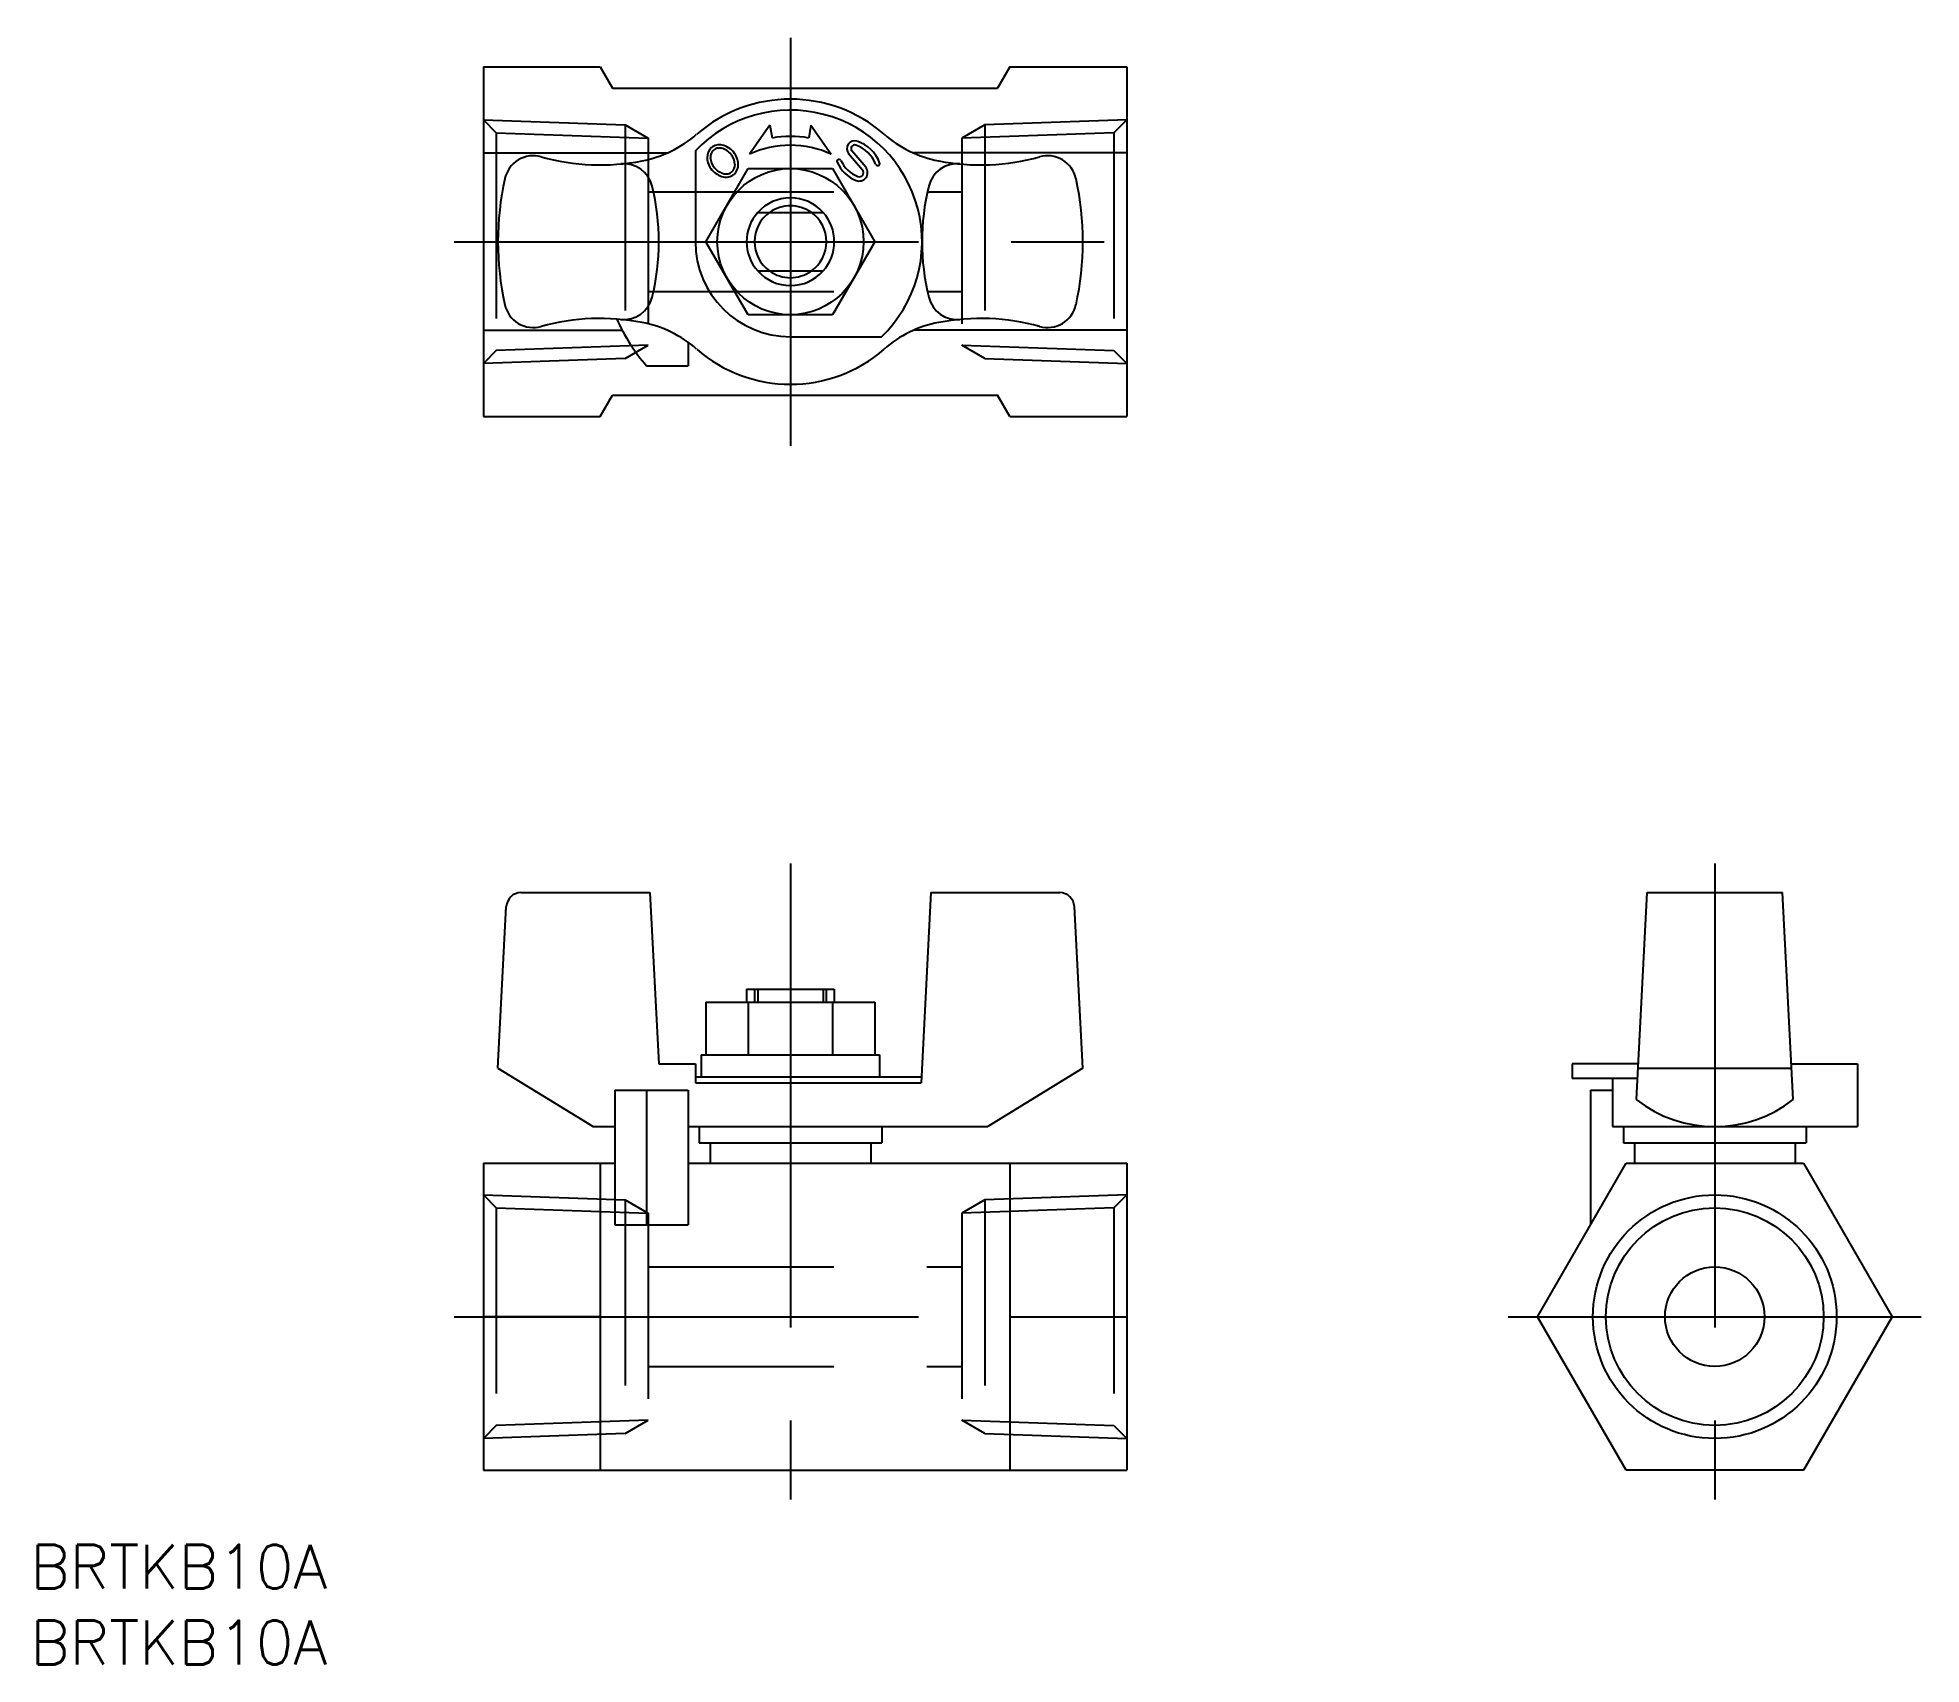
# Model space of a CAD drawing. Extents: x -115 to 14, y -24 to 87.
import ezdxf

# ---------------------------------------------------------------- set-up
doc = ezdxf.new("R2010")
doc.units = 0
doc.linetypes.add('CENTER', pattern=[50.8, 31.75, -6.35, 6.35, -6.35])
doc.linetypes.add('DASHED', pattern=[19.05, 12.7, -6.35])
doc.layers.get('0').update_dxf_attribs({"linetype": 'CONTINUOUS'})
doc.layers.add('CENTER', color=1, linetype='CENTER')
doc.styles.get("Standard").update_dxf_attribs({"font": 'txt.shx', "height": 3, "bigfont": 'bigfont.shx'})

msp = doc.modelspace()

# ---------------------------------------------------------------- linework, layer by layer
at = {"color": 7, "linetype": 'CONTINUOUS'}
for p, q in [((-84.21, 85.47), (-84.21, 61.57)), ((-84.21, 85.47), (-76.21, 85.47)), ((-76.21, 85.47), (-75.38, 84.02)), ((-48.21, 85.47), (-49.05, 84.02)), ((-48.21, 85.47), (-40.21, 85.47)), ((-40.21, 85.47), (-40.21, 61.57)), ((-75.38, 84.02), (-49.05, 84.02)), ((-64.62, 81.5), (-66, 79.51)), ((-64.62, 81.5), (-64.46, 80.62)), ((-61.81, 81.5), (-61.96, 80.62)), ((-61.81, 81.5), (-60.43, 79.51)), ((-84.21, 79.59), (-71.64, 79.59)), ((-69.71, 79.75), (-69.71, 73.52)), ((-58.28, 78.42), (-59.23, 79.54)), ((-58.06, 78.61), (-59.01, 79.73)), ((-40.21, 79.59), (-54.79, 79.59)), ((-68.99, 73.52), (-66.1, 78.52)), ((-66.1, 78.52), (-60.33, 78.52)), ((-60.33, 78.52), (-57.44, 73.52)), ((-65.45, 75.52), (-60.98, 75.52)), ((-66.1, 68.52), (-68.99, 73.52)), ((-57.44, 73.52), (-60.33, 68.52)), ((-65.45, 71.52), (-60.98, 71.52)), ((-60.33, 68.52), (-66.1, 68.52)), ((-84.21, 67.46), (-74.71, 67.46)), ((-63.21, 67.02), (-56.99, 67.02)), ((-40.21, 67.46), (-54.79, 67.46)), ((-70.21, 66.65), (-70.21, 65.02)), ((-73.05, 65.02), (-70.21, 65.02)), ((-76.21, 61.57), (-75.38, 63.02)), ((-75.38, 63.02), (-49.05, 63.02)), ((-48.21, 61.57), (-49.05, 63.02)), ((-84.21, 61.57), (-76.21, 61.57)), ((-48.21, 61.57), (-40.21, 61.57)), ((-81.64, 29), (-72.83, 29)), ((-72.83, 29), (-72.21, 17.3)), ((-53.6, 29), (-54.28, 16)), ((-53.6, 29), (-44.79, 29)), ((-5.36, 14.85), (-4.62, 29)), ((-4.62, 29), (4.62, 29)), ((5.36, 14.85), (4.62, 29)), ((-83.21, 17), (-82.64, 28.05)), ((-43.21, 17), (-43.79, 28.05)), ((-66.21, 22.4), (-60.21, 22.4)), ((-66.21, 22.4), (-66.21, 21.5)), ((-65.45, 22.4), (-65.45, 21.5)), ((-60.98, 22.4), (-60.98, 21.5)), ((-60.21, 22.4), (-60.21, 21.5)), ((-68.99, 21.5), (-57.44, 21.5)), ((-68.99, 21.5), (-68.99, 17.9)), ((-66.1, 21.5), (-66.1, 17.9)), ((-60.33, 21.5), (-60.33, 17.9)), ((-57.44, 21.5), (-57.44, 17.9)), ((-83.21, 17), (-76.71, 13)), ((-72.21, 17.3), (-69.71, 17.3)), ((-69.71, 17.3), (-69.71, 16)), ((-69.31, 17.9), (-69.31, 16.4)), ((-69.31, 17.9), (-57.11, 17.9)), ((-57.11, 17.9), (-57.11, 16.4)), ((-43.21, 17), (-49.71, 13)), ((-5.23, 17.3), (-9.75, 17.3)), ((-9.75, 17.3), (-9.75, 16.3)), ((-5.25, 17), (5.25, 17)), ((5.23, 17.3), (9.75, 17.3)), ((9.75, 17.3), (9.75, 13)), ((-75.21, 15.5), (-70.21, 15.5)), ((-75.21, 15.5), (-75.21, 6.28)), ((-73.05, 15.5), (-73.05, 6.28)), ((-70.21, 15.5), (-70.21, 6.28)), ((-69.71, 16.4), (-54.26, 16.4)), ((-69.71, 16), (-54.28, 16)), ((-5.29, 16.3), (-9.75, 16.3)), ((-8.5, 15.5), (-8.5, 6.28)), ((-8.5, 15.5), (-7, 15.5)), ((-7, 16.3), (-7, 13)), ((-76.71, 13), (-75.21, 13)), ((-70.21, 13), (-49.71, 13)), ((-69.46, 13), (-69.46, 11.9)), ((-56.96, 13), (-56.96, 11.9)), ((-7, 13), (9.75, 13)), ((-6.25, 13), (-6.25, 11.9)), ((6.25, 13), (6.25, 11.9)), ((-69.46, 11.9), (-56.96, 11.9)), ((-68.71, 11.9), (-68.71, 10.5)), ((-57.71, 11.9), (-57.71, 10.5)), ((-6.25, 11.9), (6.25, 11.9)), ((-5.5, 11.9), (-5.5, 10.5)), ((5.5, 11.9), (5.5, 10.5)), ((-84.21, 10.5), (-84.21, -10.5)), ((-84.21, 10.5), (-75.21, 10.5)), ((-76.21, 10.5), (-76.21, -10.5)), ((-70.21, 10.5), (-40.21, 10.5)), ((-48.21, 10.5), (-48.21, -10.5)), ((-40.21, 10.5), (-40.21, -10.5)), ((-12.12, 0), (-6.06, 10.5)), ((-6.06, 10.5), (6.06, 10.5)), ((6.06, 10.5), (12.12, 0)), ((-75.21, 6.28), (-70.21, 6.28)), ((-76.21, 0), (-84.21, 0)), ((-48.21, 0), (-40.21, 0)), ((-6.06, -10.5), (-12.12, 0)), ((12.12, 0), (6.06, -10.5)), ((-84.21, -10.5), (-40.21, -10.5)), ((6.06, -10.5), (-6.06, -10.5))]:
    msp.add_line(p, q, dxfattribs=at)
at = {"color": 3, "linetype": 'DASHED'}
for p, q in [((-84.21, 81.86), (-74.51, 81.52)), ((-84.21, 81.86), (-83.33, 80.97)), ((-74.51, 81.52), (-74.51, 65.53)), ((-74.51, 81.52), (-72.94, 80.61)), ((-49.91, 81.52), (-51.49, 80.61)), ((-49.91, 81.52), (-51.49, 80.61)), ((-40.21, 81.86), (-49.91, 81.52)), ((-49.91, 81.52), (-49.91, 65.53)), ((-40.21, 81.86), (-41.1, 80.97)), ((-83.33, 80.97), (-83.33, 66.08)), ((-83.33, 80.97), (-72.94, 80.61)), ((-72.94, 80.61), (-72.94, 66.44)), ((-41.1, 80.97), (-51.49, 80.61)), ((-51.49, 80.61), (-51.49, 66.44)), ((-41.1, 80.97), (-41.1, 66.08)), ((-72.94, 76.92), (-51.49, 76.92)), ((-72.94, 70.12), (-51.49, 70.12)), ((-83.33, 66.08), (-84.21, 65.19)), ((-72.94, 66.44), (-83.33, 66.08)), ((-74.51, 65.53), (-72.94, 66.44)), ((-51.49, 66.44), (-41.1, 66.08)), ((-49.91, 65.53), (-51.49, 66.44)), ((-41.1, 66.08), (-40.21, 65.19)), ((-74.51, 65.53), (-84.21, 65.19)), ((-49.91, 65.53), (-40.21, 65.19)), ((-84.21, 8.33), (-74.51, 7.99)), ((-84.21, 8.33), (-83.33, 7.44)), ((-74.51, 7.99), (-74.51, -7.99)), ((-74.51, 7.99), (-72.94, 7.08)), ((-74.51, 7.99), (-72.94, 7.08)), ((-49.91, 7.99), (-51.49, 7.08)), ((-49.91, 7.99), (-51.49, 7.08)), ((-40.21, 8.33), (-49.91, 7.99)), ((-49.91, 7.99), (-49.91, -7.99)), ((-40.21, 8.33), (-41.1, 7.44)), ((-83.33, 7.44), (-83.33, -7.44)), ((-83.33, 7.44), (-72.94, 7.08)), ((-72.94, 7.08), (-72.94, -7.08)), ((-41.1, 7.44), (-51.49, 7.08)), ((-51.49, 7.08), (-51.49, -7.08)), ((-41.1, 7.44), (-41.1, -7.44)), ((-72.94, 3.4), (-51.49, 3.4)), ((-72.94, -3.4), (-51.49, -3.4)), ((-83.33, -7.44), (-84.21, -8.33)), ((-72.94, -7.08), (-83.33, -7.44)), ((-74.51, -7.99), (-72.94, -7.08)), ((-51.49, -7.08), (-41.1, -7.44)), ((-49.91, -7.99), (-51.49, -7.08)), ((-41.1, -7.44), (-40.21, -8.33)), ((-74.51, -7.99), (-84.21, -8.33)), ((-49.91, -7.99), (-40.21, -8.33))]:
    msp.add_line(p, q, dxfattribs=at)
at = {"color": 3, "linetype": 'CONTINUOUS'}
for p, q in [((-65.67, 22.4), (-65.67, 21.5)), ((-60.76, 22.4), (-60.76, 21.5))]:
    msp.add_line(p, q, dxfattribs=at)
at = {"color": 7, "linetype": 'CONTINUOUS'}
for centre, radius in [((-63.21, 73.52), 5), ((0, 0), 7.44), ((0, 0), 3.4)]:
    msp.add_circle(centre, radius, dxfattribs=at)
at = {"color": 3, "linetype": 'CONTINUOUS'}
msp.add_circle((0, 0), 8.33, dxfattribs=at)
at = {"color": 7, "linetype": 'CONTINUOUS'}
for centre, radius, start, end in [((-63.21, 73.52), 9, 313.7617, 136.2382), ((-63.21, 73.52), 9.75, 48.9131, 131.0869), ((-74.88, 86.9), 8, 280.9915, 311.087), ((-68.04, 79.31), 0.864, 131.3586, 182.8547), ((-68.07, 79.28), 0.864, 77.1058, 128.6217), ((-68.07, 79.28), 0.643, 77.1057, 128.152), ((-68.2, 78.72), 1.22, 40.5577, 77.1052), ((-68.2, 78.72), 1.44, 40.4651, 77.1052), ((-63.21, 73.52), 6.6, 65, 115.0002), ((-63.21, 73.52), 7.2, 79.9999, 100), ((-58.82, 79.89), 0.533, 72.7316, 219.9995), ((-58.82, 79.89), 0.245, 72.7318, 220.0003), ((-59.37, 78.1), 2.11, 19.8031, 72.7322), ((-59.37, 78.1), 2.4, 19.8032, 72.7323), ((-51.55, 86.9), 8, 228.913, 259.0085), ((-80.79, 77.4), 2, 74.3802, 167.5591), ((-76.21, 93.77), 15, 254.38, 280.9915), ((-74.61, 76.85), 2, 13.7406, 95.3983), ((-67.47, 79.34), 1.44, 182.855, 219.495), ((-68.04, 79.31), 0.643, 131.8281, 182.8556), ((-67.47, 79.34), 1.22, 182.8554, 219.4149), ((-68.22, 78.74), 1.22, 2.8546, 39.4112), ((-67.64, 78.77), 0.643, 311.8292, 2.854), ((-68.22, 78.74), 1.44, 2.8549, 39.4942), ((-67.64, 78.77), 0.864, 311.3577, 2.8559), ((-59.89, 79.01), 0.144, 24.2824, 204.378), ((-57.83, 79.94), 2.4, 204.2861, 248.4683), ((-57.83, 79.94), 2.11, 204.2861, 248.4683), ((-58.5, 78.24), 0.57, 248.4678, 40.0004), ((-57.25, 78.87), 0.144, 199.8077, 19.8), ((-51.81, 76.85), 2, 84.6017, 166.2594), ((-50.21, 93.77), 15, 259.0085, 285.6199), ((-45.64, 77.4), 2, 12.4409, 105.6199), ((-63.21, 73.52), 20, 167.559, 192.4508), ((-88.21, 73.52), 16, 346.2593, 13.7407), ((-67.48, 79.36), 1.44, 220.4657, 257.1054), ((-67.48, 79.36), 1.22, 220.5617, 257.1054), ((-67.61, 78.8), 0.864, 257.1054, 308.6219), ((-67.61, 78.8), 0.643, 257.1057, 308.152), ((-58.5, 78.24), 0.283, 248.4686, 40.0015), ((-38.21, 73.52), 16, 166.2593, 193.7407), ((-63.21, 73.52), 20, 347.5492, 12.441), ((-63.21, 73.52), 3, 41.8103, 138.1897), ((-63.21, 73.52), 3, 138.1897, 221.8103), ((-63.21, 73.52), 3, 0, 41.8103), ((-63.21, 73.52), 6.5, 180, 270), ((-63.21, 73.52), 3, 318.1897, 0), ((-63.21, 73.52), 3, 221.8103, 318.1897), ((-74.61, 70.2), 2, 264.6017, 346.2594), ((-51.81, 70.2), 2, 193.7406, 275.3983), ((-80.79, 69.65), 2, 192.4409, 285.6198), ((-76.21, 53.27), 15, 79.0085, 105.62), ((-50.21, 53.27), 15, 74.3801, 100.9915), ((-45.64, 69.65), 2, 254.3801, 347.5591), ((-63.21, 73.52), 13, 204.0229, 220.8322), ((-74.88, 60.15), 8, 48.913, 79.0085), ((-51.55, 60.15), 8, 100.9915, 131.087), ((-63.21, 73.52), 9.75, 228.9131, 311.0869), ((-81.64, 28), 1, 89.9999, 177), ((-44.79, 28), 1, 3, 90.0001), ((0, 21.71), 8.71, 231.9818, 308.0182)]:
    msp.add_arc(centre, radius, start, end, dxfattribs=at)
at = {"color": 3, "linetype": 'CONTINUOUS'}
for start, end in [(125.5603, 234.4397), (54.4397, 125.5603), (0, 54.4397), (305.5603, 0), (234.4397, 305.5603)]:
    msp.add_arc((-63.21, 73.52), 2.46, start, end, dxfattribs=at)
at = {"layer": 'CENTER', "color": 1, "linetype": 'CENTER'}
for p, q in [((-63.21, 87.47), (-63.21, 59.57)), ((-86.21, 73.52), (-38.21, 73.52)), ((-63.21, 31), (-63.21, -12.5)), ((0, 31), (0, -12.5)), ((-86.21, 0), (-38.21, 0)), ((-14.12, 0), (14.12, 0))]:
    msp.add_line(p, q, dxfattribs=at)

# ---------------------------------------------------------------- texts
at = {"color": 7, "linetype": 'CONTINUOUS'}
for p in [(-115.2, -18.6), (-115.2, -23.78)]:
    msp.add_text('BRTKB10A', height=3, dxfattribs=at).set_placement(p)

doc.saveas('drawing.dxf')
